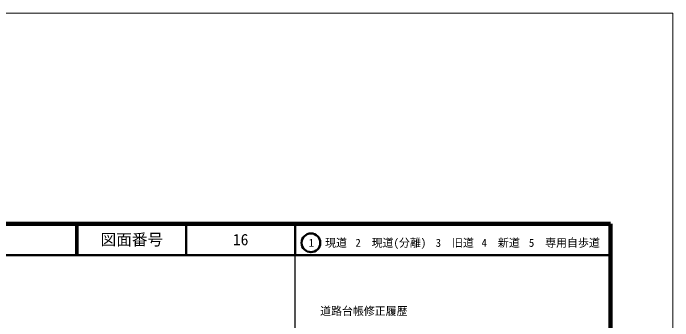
# Model space of a CAD drawing. Units: millimetres on the paper, enlarged 1000 times. Extents: x 0 to 700000, y -47500 to 447500.
# Drawn here: x 488601 to 700000, y 348982 to 447500 of the extents above; entities that cross this region are included whole.
import ezdxf
from ezdxf.enums import TextEntityAlignment as Align

# ---------------------------------------------------------------- set-up
doc = ezdxf.new("R2010")
doc.units = ezdxf.units.MM
doc.header["$LTSCALE"] = 1000
for name, color, linetype, lineweight in [('M-TTL-BAND', 7, 'Continuous', 25), ('M-TTL-LINE', 7, 'Continuous', 50), ('S-TTL', 7, 'Continuous', 25), ('作業レイヤ1', 7, 'Continuous', 13)]:
    doc.layers.add(name, color=color, linetype=linetype, lineweight=lineweight)
doc.layers.add('M-TTL-TXT', color=7, linetype='Continuous')
doc.layers.add('朱書', color=1, linetype='Continuous')
doc.styles.add('ＭＳ ゴシック', font='')
doc.styles.get('ＭＳ ゴシック').set_extended_font_data('MS Gothic')

msp = doc.modelspace()

# ---------------------------------------------------------------- linework, layer by layer
at = {"layer": 'M-TTL-BAND'}
msp.add_line((579000, 20000), (579000, 370000), dxfattribs=at)
at = {"layer": 'M-TTL-LINE'}
for p, q in [((508747, 380000), (508747, 370000)), ((509247, 380000), (509247, 370000)), ((543997, 380000), (543997, 370000)), ((579000, 380000), (579000, 370000)), ((40000, 370000), (680000, 370000))]:
    msp.add_line(p, q, dxfattribs=at)
msp.add_circle((584031, 373958), 3000, dxfattribs=at)
at = {"layer": 'S-TTL', "color": 2, "lineweight": 140}
for p, q in [((680000, 380000), (40000, 380000)), ((680000, 20000), (680000, 380000))]:
    msp.add_line(p, q, dxfattribs=at)
at = {"layer": '作業レイヤ1'}
msp.add_lwpolyline([(0, -47500), (700000, -47500), (700000, 447500), (0, 447500)], close=True, dxfattribs=at)

# ---------------------------------------------------------------- texts
at = {"layer": 'M-TTL-TXT', "style": 'ＭＳ ゴシック'}
for s, height, p in [('図面番号', 3666, (526622, 375000)), ('1\u3000現道', 2566, (589448, 373958)), ('2\u3000現道(分離)', 2566, (609619, 373958)), ('3\u3000旧道', 2566, (630121, 373958)), ('4\u3000新道', 2566, (644824, 373958)), ('5\u3000専用自歩道', 2566, (665228, 373958)), ('道路台帳修正履歴', 2566, (600968, 352113))]:
    msp.add_text(s, height=height, dxfattribs=at).set_placement(p, align=Align.MIDDLE_CENTER)
at = {"layer": '朱書', "style": 'ＭＳ ゴシック'}
msp.add_text('16', height=3666, dxfattribs=at).set_placement((561497, 375000), align=Align.MIDDLE_CENTER)

doc.saveas('drawing.dxf')
